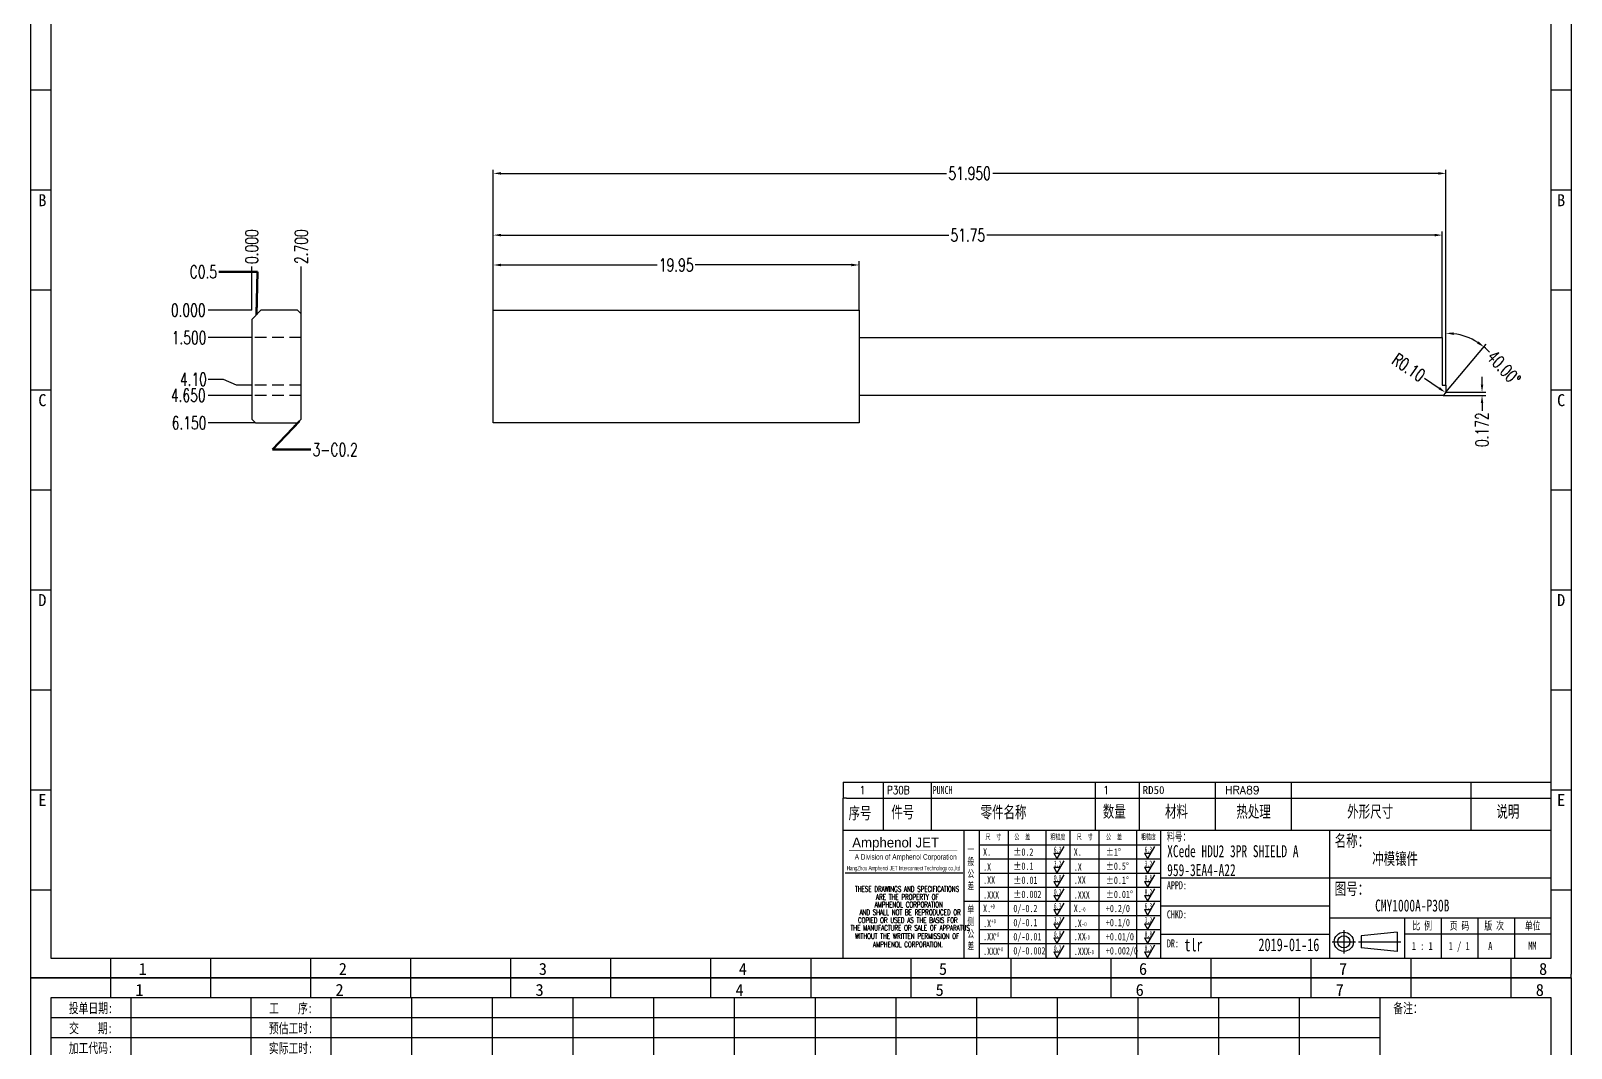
# Model space of a CAD drawing. Header units: millimetres. Extents: x -2852 to 5627, y -2271 to 1849.
# Drawn here: x -1594 to -1510, y 47.3 to 102.8 of the extents above; entities that cross this region are included whole.
import ezdxf
from ezdxf.enums import TextEntityAlignment as Align

# ---------------------------------------------------------------- set-up
doc = ezdxf.new("R2010")
doc.units = ezdxf.units.MM
doc.header["$PDSIZE"] = 3
doc.linetypes.add('DASHED', pattern=[19.05, 12.7, -6.35])
doc.linetypes.add('DASHED2', pattern=[9.525, 6.35, -3.175])
for name, color, linetype in [('1', 7, 'Continuous'), ('11', 4, 'DASHED2'), ('41', 1, 'Continuous')]:
    doc.layers.add(name, color=color, linetype=linetype)
doc.styles.add('CH', font='仿宋_GB2312_0.ttf')
doc.styles.add('jet02', font='simplex.shx', dxfattribs={"width": 0.7})
doc.styles.add('SIMPLEX', font='SIMPLEX')
doc.styles.get("Standard").update_dxf_attribs({"font": '仿宋_GB2312_0.ttf', "width": 0.7})
doc.styles.add('TEXTSTYLE_1', font='TRIUMB.TTF')
doc.styles.add('TEXTSTYLE_2', font='TRIUM.TTF')
doc.styles.add('tk', font='', dxfattribs={"width": 0.7})
doc.styles.add('tk 2', font='仿宋_GB2312_0.ttf', dxfattribs={"width": 0.65})
doc.styles.add('tk 4', font='simplex.shx', dxfattribs={"width": 0.65, "bigfont": 'bigfont.shx'})
doc.styles.get('tk').set_extended_font_data('NSimSun')
doc.dimstyles.new('jet02', dxfattribs={"dimtxt": 3.5, "dimasz": 2.1, "dimexe": 1, "dimexo": 0, "dimgap": 0.5, "dimtad": 0, "dimtoh": 1, "dimdec": 3, "dimzin": 9, "dimdsep": 46, "dimtxsty": 'jet02', "dimcen": 0, "dimclrt": 256, "dimazin": 2, "dimtfac": 1, "dimtdec": 3, "dimtofl": 0, "dimtmove": 0, "dimatfit": 1, "dimfxl": 0, "dimarcsym": 0})

# ---------------------------------------------------------------- blocks, each defined once
blk = doc.blocks.new('A3-N')
at = {"layer": '1', "color": 1}
for p, q in [((0, 0), (0, 296.73)), ((0, 296.73), (420, 296.73)), ((21.82, 291.27), (21.82, 296.73)), ((49.09, 291.27), (49.09, 296.73)), ((76.36, 291.27), (76.36, 296.73)), ((103.64, 291.27), (103.64, 296.73)), ((103.64, 291.27), (103.64, 296.73)), ((103.64, 291.27), (103.64, 296.73)), ((130.91, 291.27), (130.91, 296.73)), ((158.18, 291.27), (158.18, 296.73)), ((185.45, 291.27), (185.45, 296.73)), ((212.73, 291.27), (212.73, 296.73)), ((240, 291.27), (240, 296.73)), ((267.27, 291.27), (267.27, 296.73)), ((294.55, 291.27), (294.55, 296.73)), ((321.82, 291.27), (321.82, 296.73)), ((349.09, 291.27), (349.09, 296.73)), ((376.36, 291.27), (376.36, 296.73)), ((403.64, 291.27), (403.64, 296.73)), ((420, 296.73), (420, 1)), ((5.45, 269.45), (0, 269.45)), ((420, 269.45), (414.55, 269.45)), ((5.45, 242.18), (0, 242.18)), ((420, 242.18), (414.55, 242.18)), ((5.45, 214.91), (0, 214.91)), ((420, 214.91), (414.55, 214.91)), ((5.45, 187.64), (0, 187.64)), ((420, 187.64), (414.55, 187.64)), ((5.45, 160.36), (0, 160.36)), ((420, 160.36), (414.55, 160.36)), ((5.45, 133.09), (0, 133.09)), ((420, 133.09), (414.55, 133.09)), ((5.45, 105.82), (0, 105.82)), ((420, 105.82), (414.55, 105.82)), ((5.45, 78.55), (0, 78.55)), ((420, 78.55), (414.55, 78.55)), ((5.45, 51.27), (0, 51.27)), ((420, 51.27), (414.55, 51.27)), ((222.45, 49.09), (221.45, 49.09)), ((221.45, 49.09), (221.45, 40.36)), ((222.45, 49.09), (414.55, 49.09)), ((232.36, 49.09), (232.36, 40.36)), ((245.45, 49.09), (245.45, 40.36)), ((290.18, 49.09), (290.18, 40.36)), ((302.18, 49.09), (302.18, 40.36)), ((322.91, 49.09), (322.91, 40.36)), ((343.64, 49.09), (343.64, 40.36)), ((392.73, 40.36), (392.73, 49.09)), ((258.55, 40.36), (258.55, 5.44)), ((266.45, 40.36), (266.45, 5.44)), ((276.78, 40.36), (276.78, 5.45)), ((291.18, 40.36), (291.18, 5.45)), ((301.51, 40.37), (301.51, 5.46)), ((308.01, 40.36), (308.01, 5.45)), ((354.09, 40.36), (354.09, 5.45)), ((308.01, 32.39), (258.55, 32.39)), ((308.01, 28.54), (258.55, 28.54)), ((414.55, 27.27), (308.01, 27.27)), ((5.45, 24), (0, 24)), ((308.01, 24.69), (258.55, 24.69)), ((420, 24), (414.55, 24)), ((308.01, 16.99), (258.55, 16.99)), ((354.09, 19.63), (308.01, 19.63)), ((308.01, 13.14), (258.55, 13.14)), ((414.55, 16.36), (354.09, 16.36)), ((374.55, 16.36), (374.55, 5.45)), ((384.55, 16.36), (384.55, 5.45)), ((394.55, 16.36), (394.55, 5.45)), ((404.55, 16.36), (404.55, 5.45)), ((308.01, 9.29), (258.55, 9.29)), ((308.01, 11.99), (354.09, 11.99)), ((372.51, 12.49), (362.69, 11.5)), ((362.69, 11.5), (362.69, 8.23)), ((372.51, 12.49), (372.51, 7.25)), ((414.55, 12), (374.55, 12)), ((21.82, 0), (21.82, 5.45)), ((49.09, 0), (49.09, 5.45)), ((76.36, 0), (76.36, 5.45)), ((103.64, 0), (103.64, 5.45)), ((130.91, 0), (130.91, 5.45)), ((158.18, 0), (158.18, 5.45)), ((185.45, 0), (185.45, 5.45)), ((212.73, 0), (212.73, 5.45)), ((240, 0), (240, 5.45)), ((267.27, 0), (267.27, 5.45)), ((294.55, 0), (294.55, 5.45)), ((321.82, 0), (321.82, 5.45)), ((349.09, 0), (349.09, 5.45)), ((372.51, 7.25), (362.69, 8.23)), ((376.36, 0), (376.36, 5.45)), ((403.64, 0), (403.64, 5.45)), ((1, 0), (0, 0)), ((420, 0), (1, 0)), ((420, 0), (420, 1))]:
    blk.add_line(p, q, dxfattribs=at)
at = {"layer": '1'}
for p, q in [((414.55, 278.18), (414.55, 284.73)), ((221.45, 40.36), (221.45, 5.45)), ((221.45, 40.36), (414.55, 40.36)), ((221.45, 40.36), (414.55, 40.36)), ((254.41, 40.36), (254.41, 5.45)), ((283.28, 40.36), (283.28, 5.45)), ((308.01, 36.24), (258.55, 36.24)), ((222.08, 28.67), (254.12, 28.67)), ((308.01, 20.84), (254.41, 20.84))]:
    blk.add_line(p, q, dxfattribs=at)
at = {"layer": '1', "color": 1, "ltscale": 0.05}
for p, q in [((278.93, 34.04), (279.79, 32.56)), ((278.93, 34.04), (280.65, 34.04)), ((281.68, 35.84), (279.79, 32.56)), ((303.66, 34.05), (304.52, 32.56)), ((303.66, 34.05), (305.38, 34.05)), ((306.41, 35.84), (304.52, 32.56)), ((278.93, 30.19), (279.79, 28.71)), ((278.93, 30.19), (280.65, 30.19)), ((281.68, 31.99), (279.79, 28.71)), ((303.66, 30.2), (305.38, 30.2)), ((303.66, 30.2), (304.52, 28.71)), ((306.41, 31.99), (304.52, 28.71)), ((278.93, 26.34), (279.79, 24.86)), ((278.93, 26.34), (280.65, 26.34)), ((281.68, 28.14), (279.79, 24.86)), ((303.66, 26.35), (304.52, 24.86)), ((303.66, 26.35), (305.38, 26.35)), ((306.41, 28.14), (304.52, 24.86)), ((278.93, 22.49), (280.65, 22.49)), ((278.93, 22.49), (279.79, 21.01)), ((281.68, 24.29), (279.79, 21.01)), ((303.66, 22.5), (305.38, 22.5)), ((303.66, 22.5), (304.52, 21.01)), ((306.41, 24.29), (304.52, 21.01)), ((278.93, 18.66), (279.79, 17.17)), ((278.93, 18.66), (280.65, 18.66)), ((281.68, 20.45), (279.79, 17.17)), ((303.66, 18.66), (304.52, 17.18)), ((303.66, 18.66), (305.38, 18.66)), ((306.41, 20.46), (304.52, 17.18)), ((278.93, 14.81), (280.65, 14.81)), ((278.93, 14.81), (279.79, 13.32)), ((281.68, 16.6), (279.79, 13.32)), ((281.68, 12.75), (279.79, 9.47)), ((303.66, 14.81), (305.38, 14.81)), ((303.66, 14.81), (304.52, 13.33)), ((306.41, 16.61), (304.52, 13.33)), ((306.41, 12.76), (304.52, 9.48)), ((278.93, 10.96), (279.79, 9.47)), ((278.93, 10.96), (280.65, 10.96)), ((281.68, 8.9), (279.79, 5.62)), ((303.66, 10.96), (304.52, 9.48)), ((303.66, 10.96), (305.38, 10.96)), ((306.41, 8.91), (304.52, 5.63)), ((278.93, 7.11), (279.79, 5.62)), ((278.93, 7.11), (280.65, 7.11)), ((303.66, 7.11), (305.38, 7.11)), ((303.66, 7.11), (304.52, 5.63))]:
    blk.add_line(p, q, dxfattribs=at)
at = {"layer": '1', "color": 1, "ltscale": 0.1}
for p, q in [((358.01, 13.02), (358.01, 6.71)), ((354.86, 9.87), (361.17, 9.87)), ((362.03, 9.87), (373.54, 9.87))]:
    blk.add_line(p, q, dxfattribs=at)
at = {"layer": '1'}
blk.add_lwpolyline([(221.45, 5.45), (414.55, 5.45), (414.55, 291.27), (5.45, 291.27), (5.45, 5.45), (414.55, 5.45)], dxfattribs=at)
at = {"layer": '1', "color": 7, "linetype": 'Continuous', "const_width": 0.123}
blk.add_lwpolyline([(223.11, 34.74), (252.6, 34.76)], dxfattribs=at)
at = {"layer": '1', "color": 1}
for radius in [2.62, 1.64]:
    blk.add_circle((358.01, 9.87), radius, dxfattribs=at)
at = {"layer": '41'}
for p, q in [((27.27, 291.27), (27.27, 269.45)), ((60, 291.27), (60, 269.45)), ((81.82, 291.27), (81.82, 269.45)), ((103.82, 291.27), (103.82, 269.45)), ((125.82, 291.27), (125.82, 269.45)), ((147.82, 291.27), (147.82, 269.45)), ((169.82, 291.27), (169.82, 269.45)), ((191.82, 291.27), (191.82, 269.45)), ((213.82, 291.27), (213.82, 269.45)), ((235.82, 291.27), (235.82, 269.45)), ((257.82, 291.27), (257.82, 269.45)), ((279.82, 291.27), (279.82, 269.45)), ((301.82, 291.27), (301.82, 269.45)), ((323.82, 291.27), (323.82, 269.45)), ((345.82, 291.27), (345.82, 269.45)), ((367.82, 291.27), (367.82, 269.45)), ((367.82, 285.82), (5.45, 285.82)), ((367.82, 280.36), (5.45, 280.36)), ((367.82, 274.91), (5.45, 274.91)), ((414.55, 269.45), (5.45, 269.45))]:
    blk.add_line(p, q, dxfattribs=at)
at = {"layer": '1', "color": 1}
for s, p in [('1', (29.64, 295.11)), ('2', (84.18, 295.11)), ('3', (138.73, 295.11)), ('4', (193.27, 295.11)), ('5', (247.82, 295.11)), ('6', (302.36, 295.11)), ('7', (356.91, 295.11)), ('8', (411.45, 295.11)), ('1', (30.53, 4.11)), ('2', (85.08, 4.11)), ('3', (139.62, 4.11)), ('4', (194.17, 4.11)), ('5', (248.72, 4.11)), ('6', (303.26, 4.11)), ('7', (357.81, 4.11)), ('8', (412.35, 4.11))]:
    blk.add_text(s, height=3.27, dxfattribs=at).set_placement(p, align=Align.TOP_CENTER)
at = {"layer": '1', "style": 'tk', "width": 0.7}
for s, p in [('投单日期:', (16.36, 288.55)), ('工    序:', (70.91, 288.55)), ('备注：', (375.51, 288.55)), ('交    期:', (16.36, 283.09)), ('预估工时:', (70.91, 283.09)), ('加工代码:', (16.36, 277.64)), ('实际工时:', (70.91, 277.64)), ('数    量:', (16.36, 272.18)), ('工序交期:', (70.91, 272.18))]:
    blk.add_text(s, height=2.727, dxfattribs=at).set_placement(p, align=Align.MIDDLE)
at = {"layer": '1', "color": 1}
for s, p in [('A', (2.04, 268.36)), ('B', (2.04, 213.82)), ('C', (2.04, 159.27)), ('D', (2.04, 104.73)), ('E', (2.04, 50.18))]:
    blk.add_text(s, height=3.27, dxfattribs=at).set_placement(p, align=Align.TOP_LEFT)
for s, p in [('A', (418.37, 268.36)), ('B', (418.37, 213.82)), ('C', (418.37, 159.27)), ('D', (418.37, 104.73)), ('E', (418.37, 50.18))]:
    blk.add_text(s, height=3.27, dxfattribs=at).set_placement(p, align=Align.TOP_RIGHT)
at = {"layer": '1', "color": 1, "style": 'tk 2', "width": 0.7}
for s, height, p in [('序号', 3.273, (222.96, 43.34)), ('件号', 3.273, (234.62, 43.61)), ('零件名称', 3.273, (258.97, 43.61)), ('数量', 3.273, (292.3, 43.78)), ('材料', 3.273, (309.27, 43.78)), ('热处理', 3.273, (328.71, 43.78)), ('外形尺寸', 3.273, (358.94, 43.78)), ('说明', 3.273, (399.61, 43.78)), ('料号：', 2.182, (309.77, 37.46)), ('名称：', 3.273, (355.52, 35.79)), ('图号：', 3.273, (355.52, 22.7)), ('比 例', 2.182, (376.69, 13.18)), ('页 码', 2.182, (386.85, 13.18)), ('版 次', 2.182, (396.31, 13.18)), ('单位', 2.182, (407.35, 13.18))]:
    blk.add_text(s, height=height, dxfattribs=at).set_placement(p)
at = {"layer": '1', "color": 7, "linetype": 'Continuous', "style": 'TEXTSTYLE_1'}
blk.add_text('Amphenol JET', height=2.7, dxfattribs=at).set_placement((223.96, 35.61))
at = {"layer": '1', "color": 7, "linetype": 'Continuous'}
for s, height, style, width, p in [('A Division of Amphenol Corporation', 1.5, 'TEXTSTYLE_2', 0.7, (224.64, 32.29)), ('HangZhou Amphenol JET Interconnect Technology co.,ltd ', 1.2, 'TEXTSTYLE_2', 0.6, (222.47, 29.36)), ('THESE DRAWINGS AND SPECIFICATIONS', 1.5, 'tk 4', 0.6, (224.73, 23.52)), ('ARE THE PROPERTY OF', 1.5, 'tk 4', 0.6, (230.45, 21.35)), ('AND SHALL NOT BE REPRODUCED OR', 1.5, 'tk 4', 0.6, (225.95, 17.17)), ('AMPHENOL CORPORATION', 1.5, 'tk 4', 0.6, (230.04, 19.27)), ('THE MANUFACTURE OR SALE OF APPARATUS', 1.5, 'tk 4', 0.6, (223.5, 12.92)), ('COPIED OR USED AS THE BASIS FOR', 1.5, 'tk 4', 0.6, (225.54, 15.02)), ('WITHOUT THE WRITTEN PERMISSION OF', 1.5, 'tk 4', 0.6, (224.73, 10.67)), ('AMPHENOL CORPORATION.', 1.5, 'tk 4', 0.6, (229.63, 8.4))]:
    blk.add_text(s, height=height, dxfattribs=dict(at, style=style, width=width)).set_placement(p)
at = {"layer": '1', "color": 1, "style": 'tk 2', "width": 0.7}
for s, p in [('X.', (259.64, 34.37)), ('%%P0.2', (267.9, 34.37)), ('X.', (284.37, 34.37)), ('%%P1%%D', (293.12, 34.37)), ('.X', (259.64, 30.28)), ('%%P0.1', (267.9, 30.52)), ('.X', (284.37, 30.28)), ('%%P0.5%%D', (293.12, 30.52)), ('.XX', (259.64, 26.71)), ('%%P0.01', (267.9, 26.67)), ('.XX', (284.37, 26.71)), ('%%P0.1%%D', (293.12, 26.67)), ('.XXX', (259.64, 22.68)), ('%%P0.002', (267.9, 22.82)), ('.XXX', (284.37, 22.68)), ('%%P0.01%%D', (293.12, 22.82)), ('X.', (259.64, 18.97)), ('0/-0.2', (267.9, 18.97)), ('X.', (284.37, 18.97)), ('+0.2/0', (293.12, 18.97)), ('.X', (259.64, 14.88)), ('0/-0.1', (267.9, 15.12)), ('.X', (284.37, 14.88)), ('+0.1/0', (293.12, 15.12)), ('.XX', (259.64, 11.31)), ('0/-0.01', (267.9, 11.27)), ('0/-0.002', (267.9, 7.42)), ('.XX', (284.37, 11.31)), ('+0.01/0', (293.12, 11.27)), ('+0.002/0', (293.12, 7.42)), ('.XXX', (259.64, 7.28)), ('.XXX', (284.37, 7.28))]:
    blk.add_text(s, height=2, dxfattribs=at).set_placement(p, align=Align.MIDDLE_LEFT)
at = {"layer": '1', "color": 1, "ltscale": 0.05, "style": 'tk 2', "width": 0.5}
for s, p in [('6.3', (279.01, 34.26)), ('6.3', (303.74, 34.27)), ('3.2', (279.01, 30.41)), ('3.2', (303.74, 30.42)), ('0.8', (279.01, 26.56)), ('0.8', (303.74, 26.57)), ('0.2', (279.01, 22.71)), ('0.2', (303.74, 22.72)), ('6.3', (279.01, 18.87)), ('6.3', (303.74, 18.88)), ('3.2', (279.01, 15.02)), ('0.8', (279.01, 11.17)), ('3.2', (303.74, 15.03)), ('0.8', (303.74, 11.18)), ('0.2', (279.01, 7.32)), ('0.2', (303.74, 7.33))]:
    blk.add_text(s, height=1.6, dxfattribs=at).set_placement(p)
at = {"layer": '1', "style": 'tk 2', "width": 0.7}
for s, p in [('APPD:', (309.77, 24.21)), ('CHKD:', (309.77, 16.27)), ('DR:', (309.77, 8.35))]:
    blk.add_text(s, height=2.182, dxfattribs=at).set_placement(p)
at = {"layer": '1', "color": 7, "style": 'tk 2', "width": 0.7}
blk.add_text('MM', height=2.182, dxfattribs=at).set_placement((408.31, 7.75))
at = {"layer": '1', "color": 1, "ltscale": 0.05, "char_height": 1.5, "width": 6.3627, "attachment_point": 1, "style": 'tk 2'}
for s, insert in [('尺  寸', (260.31, 39.25)), ('公  差', (268.17, 39.25)), ('粗糙度', (277.98, 39.25)), ('尺  寸', (285.2, 39.25)), ('公  差', (293.18, 39.25)), ('粗糙度', (302.71, 39.26))]:
    blk.add_mtext(s, dxfattribs=dict(at, insert=insert))
at = {"layer": '1', "ltscale": 0.05, "char_height": 2, "width": 2.5195, "attachment_point": 1, "style": 'tk 2'}
for s, insert in [('一般公差', (255.39, 36.11)), ('单侧公差', (255.39, 19.71))]:
    blk.add_mtext(s, dxfattribs=dict(at, insert=insert))
at = {"layer": '1', "color": 1, "ltscale": 0.05, "char_height": 1.2, "width": 5.1396, "attachment_point": 1, "line_spacing_factor": 0.8, "style": 'tk 2'}
for s, insert in [('+0', (261.58, 20.13)), ('-0', (286.31, 19.33)), ('+0', (261.88, 16.09)), ('-0', (286.61, 15.29)), ('+0', (262.79, 12.45)), ('+0', (263.87, 8.44)), ('-0', (287.51, 11.65)), ('-0', (288.59, 7.64))]:
    blk.add_mtext(s, dxfattribs=dict(at, insert=insert))
at = {"layer": '1', "style": 'tk 2', "width": 0.7}
for tag, p in [('PATR-NO1', (309.84, 32.96)), ('TITLE', (365.74, 30.9)), ('PATR-NO2', (309.84, 27.81)), ('DWG-NO:', (366.54, 18.14))]:
    blk.add_attdef(tag, p, '', height=3.27, dxfattribs=at)
at = {"layer": '1', "color": 1, "style": 'tk 2', "width": 0.7}
for tag, p in [('DRAW', (314.55, 7.27)), ('DATE', (334.72, 7.32))]:
    blk.add_attdef(tag, p, '', height=3.49, dxfattribs=at)
at = {"layer": '1', "style": 'tk 2', "width": 0.7}
for tag, p in [('SCALE', (376.55, 8.73)), ('SHEET', (386.6, 8.72)), ('REV', (397.38, 8.73))]:
    blk.add_attdef(tag, text='', height=2.18, dxfattribs=at).set_placement(p, align=Align.MIDDLE_LEFT)
blk = doc.blocks.new('FB3')
at = {"layer": '1', "color": 1}
for p, q in [((0, 4.36), (193.09, 4.36)), ((0, 4.36), (0, 0)), ((10.91, 4.36), (10.91, 0)), ((24, 4.36), (24, 0)), ((68.73, 4.36), (68.73, 0)), ((80.73, 4.36), (80.73, 0)), ((101.45, 4.36), (101.45, 0)), ((122.18, 4.36), (122.18, 0)), ((171.27, 0), (171.27, 4.36))]:
    blk.add_line(p, q, dxfattribs=at)
at = {"layer": '1'}
for tag, style, p in [('ITEM', 'SIMPLEX', (4.36, 2.18)), ('PARTNO', 'SIMPLEX', (12, 2.18)), ('QTY', 'SIMPLEX', (74.18, 2.18)), ('MATL', 'CH', (81.72, 2.18)), ('FINISH', 'SIMPLEX', (104.17, 2.18)), ('SPEC', 'SIMPLEX', (130.91, 2.18)), ('REMARK', 'SIMPLEX', (174.06, 2.18))]:
    blk.add_attdef(tag, text='', height=2.18, dxfattribs=dict(at, style=style)).set_placement(p, align=Align.MIDDLE_LEFT)
at = {"layer": '1', "style": 'tk', "width": 0.7}
blk.add_attdef('DIE', text='', height=2.18, dxfattribs=at).set_placement((24.43, 2.18), align=Align.MIDDLE_LEFT)
blk = doc.blocks.new('*D1479')
at = {"layer": '41', "ltscale": 0.05}
blk.add_line((-666.699, -2364.868), (-669.085, -2364.868), dxfattribs=at)
at = {"layer": 'Defpoints', "color": 0, "ltscale": 0.05}
for p in [(-669.085, -2364.868), (-666.699, -2364.868), (-666.699, -2364.868)]:
    blk.add_point(p, dxfattribs=at)
at = {"layer": '41', "ltscale": 0.05, "insert": (-670.165, -2364.868), "char_height": 0.7, "attachment_point": 5, "style": 'jet02'}
blk.add_mtext('0.000', dxfattribs=at)
blk = doc.blocks.new('*D1480')
at = {"layer": '41', "ltscale": 0.05}
blk.add_line((-666.499, -2371.018), (-669.085, -2371.018), dxfattribs=at)
at = {"layer": 'Defpoints', "color": 0, "ltscale": 0.05}
for p in [(-666.699, -2364.868), (-669.085, -2371.018), (-666.499, -2371.018)]:
    blk.add_point(p, dxfattribs=at)
at = {"layer": '41', "ltscale": 0.05, "insert": (-670.118, -2371.018), "char_height": 0.7, "attachment_point": 5, "style": 'jet02'}
blk.add_mtext('6.150', dxfattribs=at)
blk = doc.blocks.new('*D1481')
at = {"layer": '41', "ltscale": 0.05}
blk.add_line((-666.699, -2369.518), (-669.085, -2369.518), dxfattribs=at)
at = {"layer": 'Defpoints', "color": 0, "ltscale": 0.05}
for p in [(-666.699, -2364.868), (-669.085, -2369.518), (-666.699, -2369.518)]:
    blk.add_point(p, dxfattribs=at)
at = {"layer": '41', "ltscale": 0.05, "insert": (-670.165, -2369.518), "char_height": 0.7, "attachment_point": 5, "style": 'jet02'}
blk.add_mtext('4.650', dxfattribs=at)
blk = doc.blocks.new('*D1482')
at = {"layer": '41', "ltscale": 0.05}
for p, q in [((-668.245, -2368.643), (-669.085, -2368.643)), ((-667.539, -2368.968), (-668.245, -2368.643)), ((-666.699, -2368.968), (-667.539, -2368.968))]:
    blk.add_line(p, q, dxfattribs=at)
at = {"layer": 'Defpoints', "color": 0, "ltscale": 0.05}
for p in [(-666.699, -2364.868), (-669.085, -2368.643), (-666.699, -2368.968)]:
    blk.add_point(p, dxfattribs=at)
at = {"layer": '41', "ltscale": 0.05, "insert": (-669.885, -2368.643), "char_height": 0.7, "attachment_point": 5, "style": 'jet02'}
blk.add_mtext('4.10', dxfattribs=at)
blk = doc.blocks.new('*D1483')
at = {"layer": '41', "ltscale": 0.05}
blk.add_line((-666.699, -2366.368), (-669.085, -2366.368), dxfattribs=at)
at = {"layer": 'Defpoints', "color": 0, "ltscale": 0.05}
for p in [(-666.699, -2364.868), (-669.085, -2366.368), (-666.699, -2366.368)]:
    blk.add_point(p, dxfattribs=at)
at = {"layer": '41', "ltscale": 0.05, "insert": (-670.118, -2366.368), "char_height": 0.7, "attachment_point": 5, "style": 'jet02'}
blk.add_mtext('1.500', dxfattribs=at)
blk = doc.blocks.new('*D1484')
at = {"layer": '41', "ltscale": 0.05}
blk.add_line((-666.699, -2364.868), (-666.699, -2362.482), dxfattribs=at)
at = {"layer": 'Defpoints', "color": 0, "ltscale": 0.05}
for p in [(-666.699, -2362.482), (-666.699, -2364.868), (-666.699, -2364.868)]:
    blk.add_point(p, dxfattribs=at)
at = {"layer": '41', "ltscale": 0.05, "insert": (-666.699, -2361.402), "char_height": 0.7, "attachment_point": 5, "rotation": 90, "style": 'jet02'}
blk.add_mtext('0.000', dxfattribs=at)
blk = doc.blocks.new('*D1485')
at = {"layer": '41', "ltscale": 0.05}
blk.add_line((-663.999, -2365.068), (-663.999, -2362.482), dxfattribs=at)
at = {"layer": 'Defpoints', "color": 0, "ltscale": 0.05}
for p in [(-663.999, -2362.482), (-666.699, -2364.868), (-663.999, -2365.068)]:
    blk.add_point(p, dxfattribs=at)
at = {"layer": '41', "ltscale": 0.05, "insert": (-663.999, -2361.402), "char_height": 0.7, "attachment_point": 5, "rotation": 90, "style": 'jet02'}
blk.add_mtext('2.700', dxfattribs=at)
blk = doc.blocks.new('*D1486')
at = {"layer": '41', "ltscale": 0.05}
for p, q in [((-653.528, -2364.868), (-653.528, -2362.202)), ((-653.108, -2362.402), (-644.587, -2362.402)), ((-633.998, -2362.402), (-642.52, -2362.402)), ((-633.578, -2364.868), (-633.578, -2362.202))]:
    blk.add_line(p, q, dxfattribs=at)
for points in [[(-653.108, -2362.332), (-653.108, -2362.472), (-653.528, -2362.402)], [(-633.998, -2362.332), (-633.998, -2362.472), (-633.578, -2362.402)]]:
    blk.add_solid(points, dxfattribs=at)
at = {"layer": 'Defpoints', "color": 0, "ltscale": 0.05}
for p in [(-633.578, -2362.402), (-653.528, -2364.868), (-633.578, -2364.868)]:
    blk.add_point(p, dxfattribs=at)
at = {"layer": '41', "ltscale": 0.05, "insert": (-643.553, -2362.402), "char_height": 0.7, "attachment_point": 5, "style": 'jet02'}
blk.add_mtext('19.95', dxfattribs=at)
blk = doc.blocks.new('*D1487')
at = {"layer": '41', "ltscale": 0.05}
for p, q in [((-653.528, -2364.868), (-653.528, -2360.572)), ((-653.108, -2360.772), (-628.687, -2360.772)), ((-602.198, -2360.772), (-626.62, -2360.772)), ((-601.778, -2366.368), (-601.778, -2360.572))]:
    blk.add_line(p, q, dxfattribs=at)
for points in [[(-653.108, -2360.702), (-653.108, -2360.842), (-653.528, -2360.772)], [(-602.198, -2360.702), (-602.198, -2360.842), (-601.778, -2360.772)]]:
    blk.add_solid(points, dxfattribs=at)
at = {"layer": 'Defpoints', "color": 0, "ltscale": 0.05}
for p in [(-601.778, -2360.772), (-653.528, -2364.868), (-601.778, -2366.368)]:
    blk.add_point(p, dxfattribs=at)
at = {"layer": '41', "ltscale": 0.05, "insert": (-627.653, -2360.772), "char_height": 0.7, "attachment_point": 5, "style": 'jet02'}
blk.add_mtext('51.75', dxfattribs=at)
blk = doc.blocks.new('*D1488')
at = {"layer": '41', "ltscale": 0.05}
for p, q in [((-653.528, -2364.868), (-653.528, -2357.204)), ((-653.108, -2357.404), (-628.82, -2357.404)), ((-601.998, -2357.404), (-626.287, -2357.404)), ((-601.578, -2368.968), (-601.578, -2357.204))]:
    blk.add_line(p, q, dxfattribs=at)
for points in [[(-653.108, -2357.334), (-653.108, -2357.474), (-653.528, -2357.404)], [(-601.998, -2357.334), (-601.998, -2357.474), (-601.578, -2357.404)]]:
    blk.add_solid(points, dxfattribs=at)
at = {"layer": 'Defpoints', "color": 0, "ltscale": 0.05}
for p in [(-601.578, -2357.404), (-653.528, -2364.868), (-601.578, -2368.968)]:
    blk.add_point(p, dxfattribs=at)
at = {"layer": '41', "ltscale": 0.05, "insert": (-627.553, -2357.404), "char_height": 0.7, "attachment_point": 5, "style": 'jet02'}
blk.add_mtext('51.950', dxfattribs=at)
blk = doc.blocks.new('*D1489')
at = {"layer": '41', "ltscale": 0.05}
for p, q in [((-599.612, -2368.926), (-599.612, -2368.506)), ((-601.723, -2369.518), (-599.412, -2369.518)), ((-601.578, -2369.346), (-599.412, -2369.346)), ((-599.612, -2369.938), (-599.612, -2370.358))]:
    blk.add_line(p, q, dxfattribs=at)
for points in [[(-599.682, -2368.926), (-599.542, -2368.926), (-599.612, -2369.346)], [(-599.682, -2369.938), (-599.542, -2369.938), (-599.612, -2369.518)]]:
    blk.add_solid(points, dxfattribs=at)
at = {"layer": 'Defpoints', "color": 0, "ltscale": 0.05}
for p in [(-601.723, -2369.518), (-601.578, -2369.346), (-599.612, -2369.518)]:
    blk.add_point(p, dxfattribs=at)
at = {"layer": '41', "ltscale": 0.05, "insert": (-599.612, -2371.391), "char_height": 0.7, "attachment_point": 5, "rotation": 90, "style": 'jet02'}
blk.add_mtext('0.172', dxfattribs=at)
blk = doc.blocks.new('*D1490')
at = {"layer": '41', "ltscale": 0.05}
for p, q in [((-601.578, -2368.968), (-601.578, -2365.922)), ((-601.578, -2369.346), (-599.378, -2366.723))]:
    blk.add_line(p, q, dxfattribs=at)
for start, end in [(57.47082, 82.52918), (42.52918, 50)]:
    blk.add_arc((-601.578, -2369.346), 3.223, start, end, dxfattribs=at)
for points in [[(-601.164, -2366.22), (-601.155, -2366.08), (-601.578, -2366.122)], [(-599.803, -2366.572), (-599.886, -2366.685), (-599.506, -2366.877)]]:
    blk.add_solid(points, dxfattribs=at)
at = {"layer": 'Defpoints', "color": 0, "ltscale": 0.05}
for p in [(-600.835, -2366.209), (-601.723, -2369.518), (-601.602, -2369.374), (-601.578, -2368.968), (-601.578, -2369.309)]:
    blk.add_point(p, dxfattribs=at)
at = {"layer": '41', "ltscale": 0.05, "insert": (-598.418, -2368.023), "char_height": 0.7, "attachment_point": 5, "rotation": 312.52918, "style": 'jet02'}
blk.add_mtext('40.00°', dxfattribs=at)
blk = doc.blocks.new('*D1491')
at = {"layer": '41', "ltscale": 0.05}
blk.add_line((-602.749, -2368.579), (-601.943, -2369.129), dxfattribs=at)
blk.add_solid([(-601.903, -2369.071), (-601.982, -2369.187), (-601.596, -2369.366)], dxfattribs=at)
at = {"layer": 'Defpoints', "color": 0, "ltscale": 0.05}
for p in [(-601.678, -2369.309), (-601.596, -2369.366)]:
    blk.add_point(p, dxfattribs=at)
at = {"layer": '41', "ltscale": 0.05, "insert": (-603.613, -2367.99), "char_height": 0.7, "attachment_point": 5, "rotation": 325.69649, "style": 'jet02'}
blk.add_mtext('R0.10', dxfattribs=at)

msp = doc.modelspace()

# ---------------------------------------------------------------- linework, layer by layer
at = {"layer": '1', "ltscale": 0.05}
for points in [[(-1579.4071, 81.4119), (-1579.2071, 81.6119), (-1579.2071, 87.3619), (-1579.4071, 87.5619), (-1581.4071, 87.5619), (-1581.9071, 87.0619), (-1581.9071, 81.6119), (-1581.7071, 81.4119)], [(-1568.7359, 81.4119), (-1568.7359, 87.5619), (-1548.7859, 87.5619), (-1548.7859, 81.4119)]]:
    msp.add_lwpolyline(points, close=True, dxfattribs=at)
msp.add_lwpolyline([(-1548.7859, 86.0619), (-1516.9859, 86.0619), (-1516.9859, 83.4619), (-1516.7859, 83.4619), (-1516.7859, 83.1205, -0.176327), (-1516.8093, 83.0562), (-1516.9303, 82.9119), (-1548.7859, 82.9119)], format="xyb", dxfattribs=at)
at = {"layer": '11', "linetype": 'DASHED', "ltscale": 0.05}
for p, q in [((-1579.2071, 86.0619), (-1581.9071, 86.0619)), ((-1579.2071, 83.4619), (-1581.9071, 83.4619)), ((-1579.2071, 82.9119), (-1581.9071, 82.9119))]:
    msp.add_line(p, q, dxfattribs=at)

# ---------------------------------------------------------------- block references
at = {"layer": '1', "ltscale": 0.05, "xscale": 0.2000000000000455, "yscale": 0.2000000000000455, "zscale": 0.2000000000000455}
for p, values in [((-1593.9569, 51.1237), {'DWG-NO:': 'CMY1000A-P30B', 'TITLE': '冲模镶件', 'REV': 'A', 'SHEET': '1 / 1', 'DRAW': 'tlr', 'DATE': '2019-01-16', 'PATR-NO1': 'XCede HDU2 3PR SHIELD A', 'PATR-NO2': '959-3EA4-A22', 'SCALE': '1 : 1'}), ((-1593.9569, -8.2217), {'DWG-NO:': 'CMY1000A-P30C', 'TITLE': '冲模镶件', 'REV': 'A', 'SHEET': '1 / 1', 'DRAW': 'tlr', 'DATE': '2019-01-16', 'PATR-NO1': 'XCede HDU2 3PR SHIELD A', 'PATR-NO2': '959-3EA4-A22', 'SCALE': '1 : 1'})]:
    msp.add_blockref('A3-N', p, dxfattribs=at).add_auto_attribs(values)
at = {"layer": '1', "ltscale": 0.05}
ref = msp.add_blockref('FB3', (-1549.666, 60.9419), dxfattribs=dict(at, xscale=0.2000000000000455, yscale=0.2000000000000455, zscale=0.2000000000000455))
ref.add_attrib('PARTNO', 'P30B', dxfattribs={"height": 0.43636, "style": 'SIMPLEX', "width": 0.8}).set_placement((-1547.266, 61.3783), align=Align.MIDDLE_LEFT)
ref.add_attrib('ITEM', '1', dxfattribs={"height": 0.4364, "style": 'SIMPLEX'}).set_placement((-1548.7933, 61.3783), align=Align.MIDDLE_LEFT)
ref.add_attrib('DIE', 'PUNCH', dxfattribs={"height": 0.43636, "style": 'tk', "width": 0.7}).set_placement((-1544.78, 61.3783), align=Align.MIDDLE_LEFT)
ref.add_attrib('QTY', '1', dxfattribs={"height": 0.4364, "style": 'SIMPLEX'}).set_placement((-1535.5061, 61.3783), align=Align.MIDDLE_LEFT)
ref.add_attrib('MATL', 'RD50', dxfattribs={"height": 0.43636, "style": 'CH'}).set_placement((-1533.3228, 61.3783), align=Align.MIDDLE_LEFT)
ref.add_attrib('FINISH', 'HRA89', dxfattribs={"height": 0.43636, "style": 'SIMPLEX'}).set_placement((-1528.8315, 61.3783), align=Align.MIDDLE_LEFT)

# ---------------------------------------------------------------- texts
at = {"layer": '41', "ltscale": 0.05, "char_height": 0.7, "style": 'jet02'}
for s, insert, attachment_point in [('C0.5', (-1583.7999, 89.6525), 6), ('3-C0.2', (-1578.5832, 79.9521), 4)]:
    msp.add_mtext(s, dxfattribs=dict(at, insert=insert, attachment_point=attachment_point))

# ---------------------------------------------------------------- dimensions: what is measured, and where the dimension line sits
at = {"layer": '41', "ltscale": 0.05}
for base, p2, override, picture, middle in [((-1516.7859, 95.0256), (-1516.7859, 83.4619), {"dimscale": 0.2, "dimtoh": 0, "dimzin": 1, "dimclrd": 256, "dimclre": 256, "dimadec": 3, "dimazin": 0, "dimatfit": 3, "dimlwd": 65535, "dimlwe": 65535}, '*D1488', (-1542.7609, 95.0256)), ((-1516.9859, 91.6578), (-1516.9859, 86.0619), {"dimscale": 0.2, "dimtoh": 0, "dimdec": 2, "dimzin": 1, "dimclrd": 256, "dimclre": 256, "dimazin": 0, "dimatfit": 3, "dimlwd": 65535, "dimlwe": 65535}, '*D1487', (-1542.8609, 91.6578)), ((-1548.7859, 90.0279), (-1548.7859, 87.5619), {"dimscale": 0.2, "dimtoh": 0, "dimdec": 2, "dimzin": 1, "dimclrd": 256, "dimclre": 256, "dimazin": 0, "dimatfit": 3, "dimlwd": 65535, "dimlwe": 65535}, '*D1486', (-1558.7609, 90.0279))]:
    dim = msp.add_linear_dim(base=base, p1=(-1568.7359, 87.5619), p2=p2, dimstyle='jet02', override=override, dxfattribs=at)
    dim.commit()
    dim.dimension.update_dxf_attribs({"geometry": picture, "text_midpoint": middle, "insert": (-915.2077, 2452.4298)})
for feature_location, offset, dtype, origin, override, picture, middle, set_off in [((-1581.9071003687, 87.5619340333), (0, 2.385623876), 1, (-1581.9071003687, 87.5619340333), {"dimscale": 0.2, "dimtoh": 0, "dimzin": 1, "dimclrd": 256, "dimclre": 256, "dimadec": 3, "dimazin": 0, "dimatfit": 3, "dimlwd": 65535, "dimlwe": 65535}, '*D1484', (-1581.9071003687, 91.0275579093), (-915.2077048823, 2452.4298167741)), ((-1579.2071, 87.3619), (0, 2.5856), 1, (-1581.9071, 87.5619), {"dimscale": 0.2, "dimtoh": 0, "dimzin": 1, "dimclrd": 256, "dimclre": 256, "dimadec": 3, "dimazin": 0, "dimatfit": 3, "dimlwd": 65535, "dimlwe": 65535}, '*D1485', (-1579.2071, 91.0276), (-915.2077, 2452.4298)), ((-1581.9071003687, 87.5619340333), (-2.385623876, 0), 0, (-1581.9071003687, 87.5619340333), {"dimscale": 0.2, "dimtoh": 0, "dimzin": 1, "dimclrd": 256, "dimclre": 256, "dimadec": 3, "dimazin": 0, "dimatfit": 3, "dimlwd": 65535, "dimlwe": 65535}, '*D1479', (-1585.3727242448, 87.5619340333), (-915.2077048823, 2452.4298167741)), ((-1581.9071, 82.9119), (-2.3856, 0), 0, (-1581.9071, 87.5619), {"dimscale": 0.2, "dimtoh": 0, "dimzin": 1, "dimclrd": 256, "dimclre": 256, "dimadec": 3, "dimazin": 0, "dimatfit": 3, "dimlwd": 65535, "dimlwe": 65535}, '*D1481', (-1585.3727, 82.9119), (-915.2077, 2452.4298)), ((-1581.7071, 81.4119), (-2.5856, 0), 0, (-1581.9071, 87.5619), {"dimscale": 0.2, "dimtoh": 0, "dimzin": 1, "dimclrd": 256, "dimclre": 256, "dimadec": 3, "dimazin": 0, "dimatfit": 3, "dimlwd": 65535, "dimlwe": 65535}, '*D1480', (-1585.3261, 81.4119), (-915.2077, 2452.4298)), ((-1581.9071, 86.0619), (-2.3856, 0), 0, (-1581.9071, 87.5619), {"dimscale": 0.2, "dimtoh": 0, "dimzin": 1, "dimclrd": 256, "dimclre": 256, "dimadec": 3, "dimazin": 0, "dimatfit": 3, "dimlwd": 65535, "dimlwe": 65535}, '*D1483', (-1585.3261, 86.0619), (-915.2077, 2452.4298)), ((-1581.9071, 83.4619), (-2.3856, 0.325), 0, (-1581.9071, 87.5619), {"dimscale": 0.2, "dimtoh": 0, "dimdec": 2, "dimzin": 1, "dimclrd": 256, "dimclre": 256, "dimazin": 0, "dimatfit": 3, "dimlwd": 65535, "dimlwe": 65535}, '*D1482', (-1585.0927, 83.7869), (-915.2077, 2452.4298))]:
    dim = msp.add_ordinate_dim(feature_location=feature_location, offset=offset, dtype=dtype, origin=origin, dimstyle='jet02', override=override, dxfattribs=at)
    dim.commit()
    dim.dimension.update_dxf_attribs({"geometry": picture, "text_midpoint": middle, "insert": set_off})
dim = msp.add_angular_dim_2l(base=(-1516.04252, 86.22055), line1=((-1516.78589, 83.46193), (-1516.78589, 83.12045)), line2=((-1516.80928, 83.05617), (-1516.93031, 82.91193)), dimstyle='jet02', override={"dimscale": 0.2, "dimtoh": 0, "dimdec": 2, "dimzin": 1, "dimclrd": 256, "dimclre": 256, "dimazin": 0, "dimatfit": 3, "dimlwd": 65535, "dimlwe": 65535}, dxfattribs=at)
dim.commit()
dim.dimension.update_dxf_attribs({"geometry": '*D1490', "text_midpoint": (-1513.62522, 84.40688), "insert": (-915.2077, 2452.42982)})
dim = msp.add_radius_dim(center=(-1516.8859, 83.1205), mpoint=(-1516.8033, 83.0641), dimstyle='jet02', override={"dimscale": 0.2, "dimtoh": 0, "dimdec": 2, "dimzin": 1, "dimclrd": 256, "dimclre": 256, "dimazin": 0, "dimtmove": 1, "dimatfit": 3, "dimlwd": 65535, "dimlwe": 65535}, dxfattribs=at)
dim.commit()
dim.dimension.update_dxf_attribs({"geometry": '*D1491', "text_midpoint": (-1518.8203, 84.4402), "dimtype": 132, "insert": (-915.2077, 2452.4298)})
dim = msp.add_linear_dim(base=(-1514.8194, 82.9119), p1=(-1516.7859, 83.0841), p2=(-1516.9303, 82.9119), angle=90, dimstyle='jet02', override={"dimscale": 0.2, "dimtoh": 0, "dimzin": 1, "dimclrd": 256, "dimclre": 256, "dimadec": 3, "dimazin": 0, "dimatfit": 3, "dimlwd": 65535, "dimlwe": 65535}, dxfattribs=at)
dim.commit()
dim.dimension.update_dxf_attribs({"geometry": '*D1489', "text_midpoint": (-1514.8194, 81.0386), "insert": (-915.2077, 2452.4298)})

# ---------------------------------------------------------------- leaders
at = {"layer": '41', "ltscale": 0.05, "annotation_type": 0, "has_hookline": 1}
for points, override, hookline_direction, text_width in [([(-1581.6571, 87.3119), (-1581.5999, 89.6525), (-1583.6999, 89.6525)], {"dimscale": 0.2, "dimtoh": 0, "dimzin": 1, "dimclrd": 256, "dimclre": 256, "dimadec": 3, "dimazin": 0, "dimatfit": 3, "dimlwd": 65535, "dimlwe": 65535}, 1, 1.5167), ([(-1579.3071, 81.5119), (-1580.7832, 79.9521), (-1578.6832, 79.9521)], {"dimscale": 0.2, "dimtoh": 0, "dimdec": 2, "dimzin": 1, "dimclrd": 256, "dimclre": 256, "dimazin": 0, "dimatfit": 3, "dimlwd": 65535, "dimlwe": 65535}, 0, 2.59)]:
    msp.add_leader(points, dimstyle='jet02', override=override, dxfattribs=dict(at, hookline_direction=hookline_direction, text_width=text_width))

doc.saveas('drawing.dxf')
